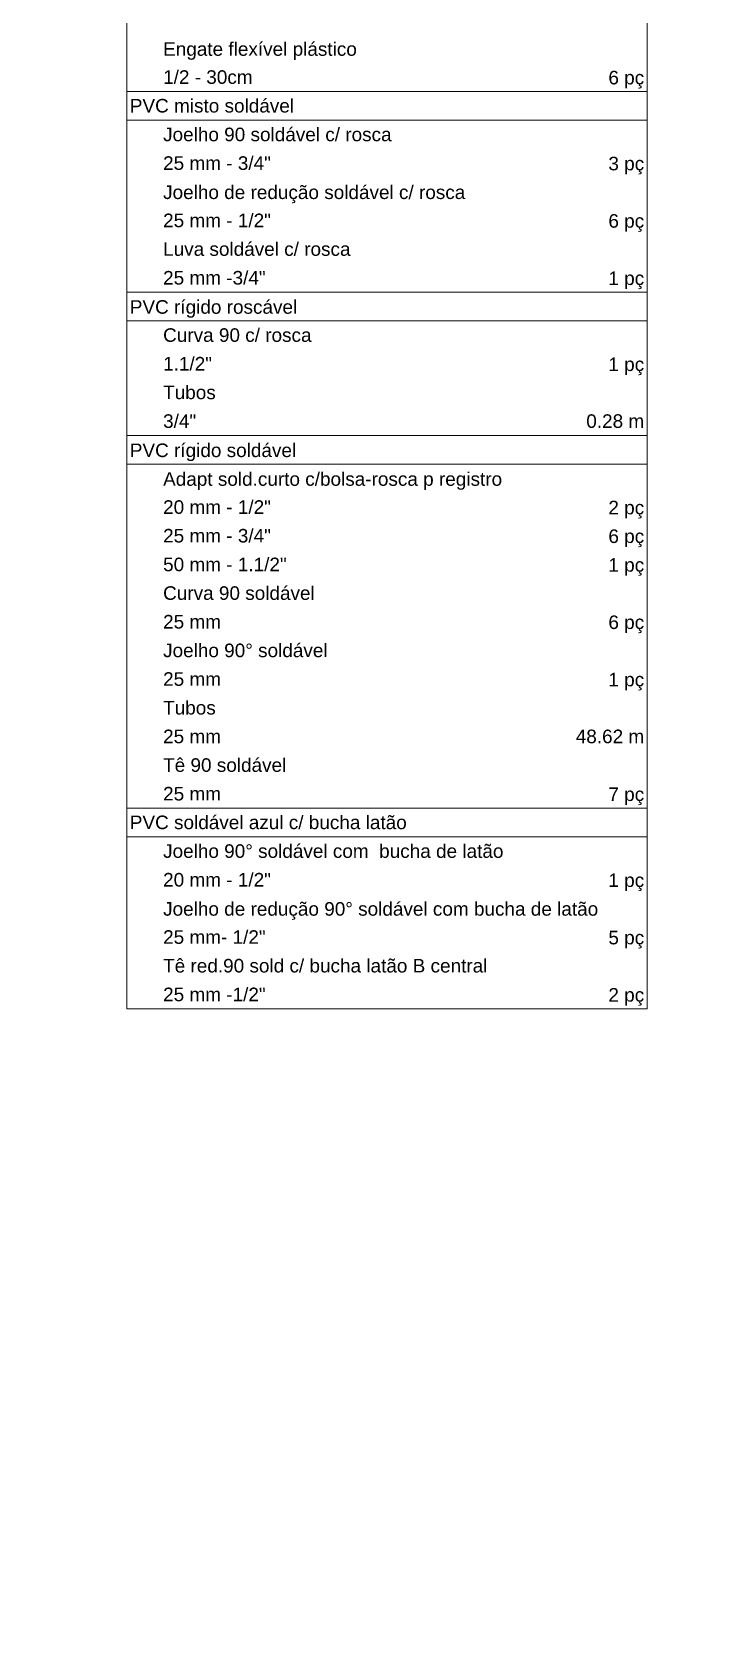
# Model space of a CAD drawing. Header units: millimetres. Extents: x 40 to 499, y -93 to 187.
# Drawn here: x 187.19 to 198.32, y -23.03 to 2.85 of the extents above; entities that cross this region are included whole.
import ezdxf

# ---------------------------------------------------------------- set-up
doc = ezdxf.new("R2010")
doc.units = ezdxf.units.MM
doc.header["$MEASUREMENT"] = 0
doc.layers.add('DI-Tabelas', color=7, linetype='Continuous', lineweight=5)
doc.styles.add('Arial', font='arial.ttf')

msp = doc.modelspace()

# ---------------------------------------------------------------- linework, layer by layer
msp.add_circle((169.946, 37.038), 130.183)
at = {"layer": 'DI-Tabelas'}
for p, q in [((188.724, 2.808), (188.724, 3.273)), ((197.169, 3.273), (197.169, 2.808)), ((188.724, 2.342), (188.724, 2.808)), ((197.169, 2.808), (197.169, 2.342)), ((188.724, 1.877), (188.724, 2.342)), ((197.169, 2.342), (197.169, 1.877)), ((189.264, 1.877), (188.724, 1.877)), ((188.724, 1.412), (188.724, 1.877)), ((194.114, 1.877), (189.264, 1.877)), ((197.169, 1.877), (194.114, 1.877)), ((197.169, 1.877), (197.169, 1.412)), ((197.169, 1.412), (188.724, 1.412)), ((188.724, 0.947), (188.724, 1.412)), ((197.169, 1.412), (197.169, 0.947)), ((188.724, 0.482), (188.724, 0.947)), ((197.169, 0.947), (197.169, 0.482)), ((188.724, 0.016), (188.724, 0.482)), ((197.169, 0.482), (197.169, 0.016)), ((188.724, -0.449), (188.724, 0.016)), ((197.169, 0.016), (197.169, -0.449)), ((188.724, -0.914), (188.724, -0.449)), ((197.169, -0.449), (197.169, -0.914)), ((188.724, -1.379), (188.724, -0.914)), ((197.169, -0.914), (197.169, -1.379)), ((189.264, -1.379), (188.724, -1.379)), ((188.724, -1.844), (188.724, -1.379)), ((194.114, -1.379), (189.264, -1.379)), ((197.169, -1.379), (194.114, -1.379)), ((197.169, -1.379), (197.169, -1.844)), ((197.169, -1.844), (188.724, -1.844)), ((188.724, -2.31), (188.724, -1.844)), ((197.169, -1.844), (197.169, -2.31)), ((188.724, -2.775), (188.724, -2.31)), ((197.169, -2.31), (197.169, -2.775)), ((188.724, -3.24), (188.724, -2.775)), ((197.169, -2.775), (197.169, -3.24)), ((188.724, -3.705), (188.724, -3.24)), ((197.169, -3.24), (197.169, -3.705)), ((189.264, -3.705), (188.724, -3.705)), ((188.724, -4.17), (188.724, -3.705)), ((194.114, -3.705), (189.264, -3.705)), ((197.169, -3.705), (194.114, -3.705)), ((197.169, -3.705), (197.169, -4.17)), ((197.169, -4.17), (188.724, -4.17)), ((188.724, -4.636), (188.724, -4.17)), ((197.169, -4.17), (197.169, -4.636)), ((188.724, -5.101), (188.724, -4.636)), ((197.169, -4.636), (197.169, -5.101)), ((188.724, -5.566), (188.724, -5.101)), ((197.169, -5.101), (197.169, -5.566)), ((188.724, -6.031), (188.724, -5.566)), ((197.169, -5.566), (197.169, -6.031)), ((188.724, -6.496), (188.724, -6.031)), ((197.169, -6.031), (197.169, -6.496)), ((188.724, -6.962), (188.724, -6.496)), ((197.169, -6.496), (197.169, -6.962)), ((188.724, -7.427), (188.724, -6.962)), ((197.169, -6.962), (197.169, -7.427)), ((188.724, -7.892), (188.724, -7.427)), ((197.169, -7.427), (197.169, -7.892)), ((188.724, -8.357), (188.724, -7.892)), ((197.169, -7.892), (197.169, -8.357)), ((188.724, -8.822), (188.724, -8.357)), ((197.169, -8.357), (197.169, -8.822)), ((188.724, -9.288), (188.724, -8.822)), ((197.169, -8.822), (197.169, -9.288)), ((188.724, -9.753), (188.724, -9.288)), ((197.169, -9.288), (197.169, -9.753)), ((189.264, -9.753), (188.724, -9.753)), ((188.724, -10.218), (188.724, -9.753)), ((194.114, -9.753), (189.264, -9.753)), ((197.169, -9.753), (194.114, -9.753)), ((197.169, -9.753), (197.169, -10.218)), ((197.169, -10.218), (188.724, -10.218)), ((188.724, -10.683), (188.724, -10.218)), ((197.169, -10.218), (197.169, -10.683)), ((188.724, -11.148), (188.724, -10.683)), ((197.169, -10.683), (197.169, -11.148)), ((188.724, -11.614), (188.724, -11.148)), ((197.169, -11.148), (197.169, -11.614)), ((188.724, -12.079), (188.724, -11.614)), ((197.169, -11.614), (197.169, -12.079)), ((188.724, -12.544), (188.724, -12.079)), ((197.169, -12.079), (197.169, -12.544)), ((188.724, -13.009), (188.724, -12.544)), ((197.169, -12.544), (197.169, -13.009)), ((189.264, -13.009), (188.724, -13.009)), ((194.114, -13.009), (189.264, -13.009)), ((197.169, -13.009), (194.114, -13.009))]:
    msp.add_line(p, q, dxfattribs=at)

# ---------------------------------------------------------------- texts
at = {"layer": 'DI-Tabelas', "char_height": 0.22, "line_spacing_factor": 0.6, "style": 'Arial'}
for s, insert, width, attachment_point in [('Engate flexível plástico', (189.314, 2.392), 6.2861, 7), ('1/2 - 30cm', (189.314, 2), 2.90326, 7), ('6 pç', (197.119, 1.927), 1.16171, 9), ('PVC misto soldável', (188.774, 1.535), 5.3293, 7), ('Joelho 90 soldável c/ rosca', (189.314, 1.069), 7.4136, 7), ('25 mm - 3/4"', (189.314, 0.604), 3.49686, 7), ('3 pç', (197.119, 0.532), 1.16171, 9), ('Joelho de redução soldável c/ rosca', (189.314, 0.066), 9.80509, 7), ('25 mm - 1/2"', (189.314, -0.326), 3.49686, 7), ('6 pç', (197.119, -0.399), 1.16171, 9), ('Luva soldável c/ rosca', (189.314, -0.791), 6.08119, 7), ('25 mm -3/4"', (189.314, -1.257), 3.32616, 7), ('1 pç', (197.119, -1.329), 1.16171, 9), ('PVC rígido roscável', (188.774, -1.794), 5.43159, 7), ('Curva 90 c/ rosca', (189.314, -2.187), 4.81652, 7), ('1.1/2"', (189.314, -2.652), 1.58494, 7), ('1 pç', (197.119, -2.725), 1.16171, 9), ('Tubos', (189.314, -3.117), 1.70835, 7), ('3/4"', (189.314, -3.583), 1.0725, 7), ('0.28 m', (197.119, -3.583), 1.87872, 9), ('PVC rígido soldável', (188.774, -4.12), 5.39771, 7), ('Adapt sold.curto c/bolsa-rosca p registro', (189.314, -4.586), 10.99933, 7), ('20 mm - 1/2"', (189.314, -4.978), 3.49686, 7), ('2 pç', (197.119, -5.051), 1.16171, 9), ('25 mm - 3/4"', (189.314, -5.443), 3.49686, 7), ('6 pç', (197.119, -5.516), 1.16171, 9), ('50 mm - 1.1/2"', (189.314, -5.909), 4.0093, 7), ('1 pç', (197.119, -5.981), 1.16171, 9), ('Curva 90 soldável', (189.314, -6.374), 4.91948, 7), ('25 mm', (189.314, -6.839), 1.87838, 7), ('6 pç', (197.119, -6.912), 1.16171, 9), ('Joelho 90%%d soldável', (189.314, -7.304), 5.31521, 7), ('25 mm', (189.314, -7.769), 1.87838, 7), ('1 pç', (197.119, -7.842), 1.16171, 9), ('Tubos', (189.314, -8.235), 1.70835, 7), ('25 mm', (189.314, -8.7), 1.87838, 7), ('48.62 m', (197.119, -8.7), 2.22046, 9), ('Tê 90 soldável', (189.314, -9.165), 3.99723, 7), ('25 mm', (189.314, -9.63), 1.87838, 7), ('7 pç', (197.119, -9.703), 1.16171, 9), ('PVC soldável azul c/ bucha latão', (188.774, -10.095), 8.98546, 7), ('Joelho 90%%d soldável com  bucha de latão', (189.314, -10.561), 11.02046, 7), ('20 mm - 1/2"', (189.314, -11.026), 3.49686, 7), ('1 pç', (197.119, -11.098), 1.16171, 9), ('Joelho de redução 90%%d soldável com bucha de latão', (189.314, -11.564), 14.09543, 7), ('25 mm- 1/2"', (189.314, -11.956), 3.32616, 7), ('5 pç', (197.119, -12.029), 1.16171, 9), ('Tê red.90 sold c/ bucha latão B central', (189.314, -12.421), 10.52177, 7), ('25 mm -1/2"', (189.314, -12.887), 3.32616, 7), ('2 pç', (197.119, -12.959), 1.16171, 9)]:
    msp.add_mtext(s, dxfattribs=dict(at, insert=insert, width=width, attachment_point=attachment_point))

doc.saveas('drawing.dxf')
